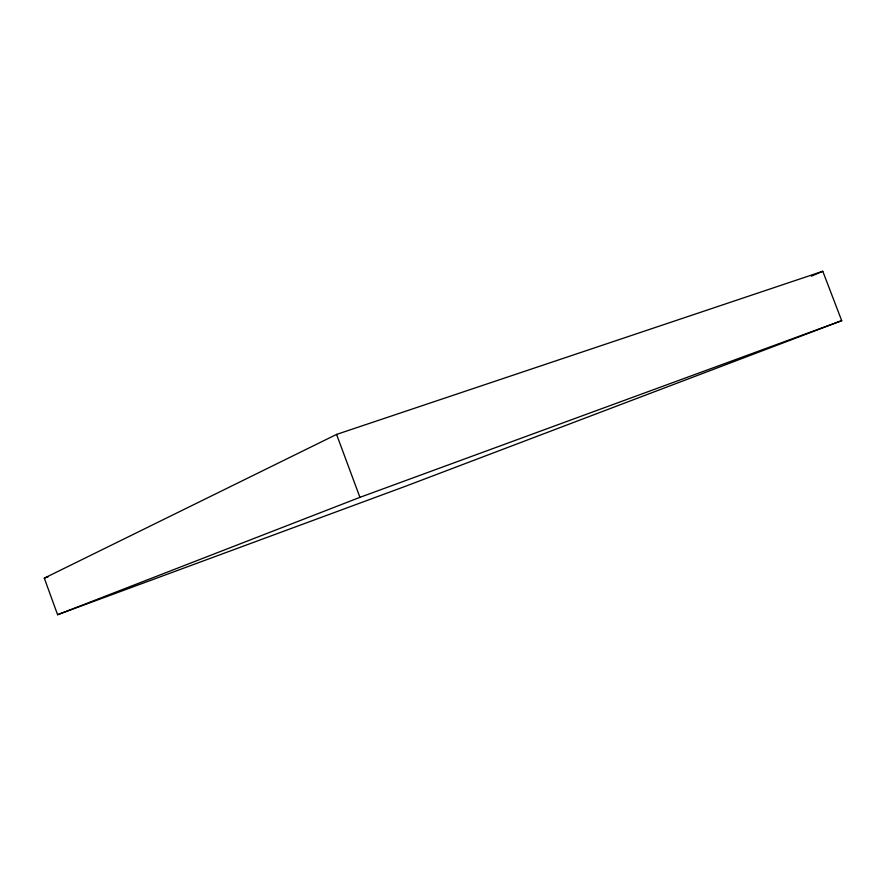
<?xml version="1.0" encoding="UTF-8"?>
<svg xmlns="http://www.w3.org/2000/svg" width="886" height="886" viewBox="0 0 886 886"><rect width="100%" height="100%" fill="white"/><g stroke="black" fill="none" stroke-linecap="round" stroke-linejoin="round"><path stroke-width="1.33" d="M44.3 578.148L336.569 434.417L822.784 271.282L841.7 320.666L404.98 486.458L57.601 614.718L44.3 578.148L48.209 576.764M811.343 276.166L822.784 271.282M57.601 614.718L359.926 497.345L841.7 320.666M336.569 434.417L359.926 497.345"/></g></svg>
